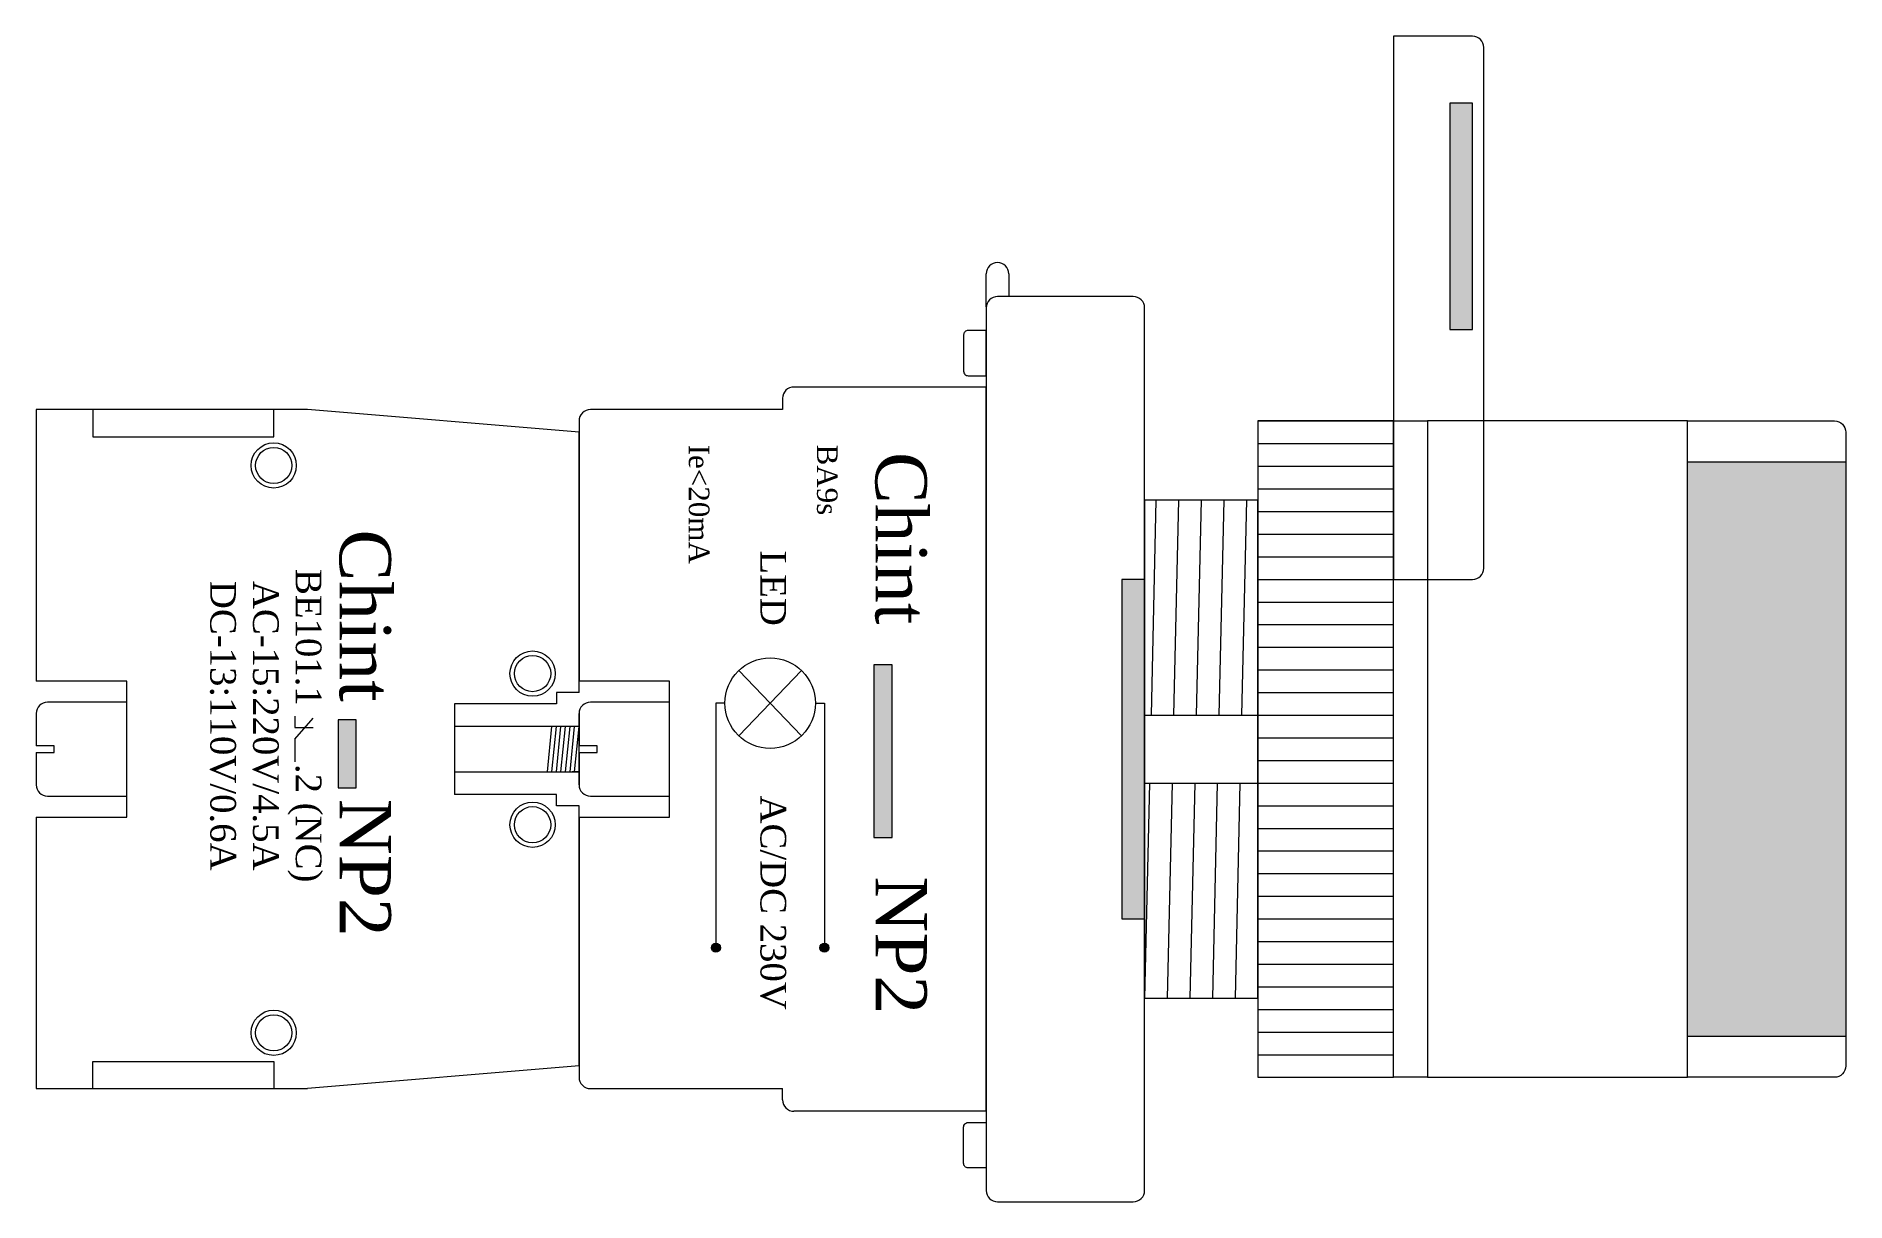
# Model space of a CAD drawing. Header units: millimetres. Extents: x 0 to 80, y 0 to 51.5.
import ezdxf

# ---------------------------------------------------------------- set-up
doc = ezdxf.new("R2010")
doc.units = ezdxf.units.MM
doc.layers.add('1-EMC-ACESS', color=4, linetype='Continuous')
doc.styles.add('ARIAL', font='arial.ttf')

# ---------------------------------------------------------------- blocks, each defined once
blk = doc.blocks.new('NBDD')
at = {"lineweight": 9}
h = blk.add_hatch(color=7, dxfattribs=at)
h.set_gradient(color1=(168, 174, 189), color2=(174, 179, 194), one_color=1, tint=0.72, name='CYLINDER')
h.paths.add_polyline_path([(89309.878, 43562.273), (89310.878, 43562.273), (89310.878, 43572.273), (89309.878, 43572.273)])
h = blk.add_hatch(color=7, dxfattribs=at)
h.set_gradient(color1=(244, 35, 16), color2=(245, 62, 46), one_color=1, tint=0.57, name='INVCYLINDER')
h.paths.add_polyline_path([(89320.378, 43556.437), (89327.378, 43556.437), (89327.378, 43531.037), (89320.378, 43531.037)])
h = blk.add_hatch(color=7, dxfattribs=at)
h.set_gradient(color1=(255, 255, 255), color2=(237, 237, 237), one_color=1, tint=0.93, name='INVCYLINDER')
h.paths.add_polyline_path([(89295.378, 43536.237), (89296.378, 43536.237), (89296.378, 43551.237), (89295.378, 43551.237)])
h = blk.add_hatch(color=7, dxfattribs=at)
h.set_gradient(color1=(255, 255, 255), color2=(237, 237, 237), one_color=1, tint=0.93, name='INVCYLINDER')
h.paths.add_polyline_path([(89284.412, 43547.457), (89284.412, 43539.826), (89285.212, 43539.826), (89285.212, 43547.457)])
h = blk.add_hatch(color=7, dxfattribs=at)
h.set_gradient(color1=(255, 255, 255), color2=(237, 237, 237), one_color=1, tint=0.93, name='INVCYLINDER')
h.paths.add_polyline_path([(89260.722, 43545.029), (89260.722, 43542.029), (89261.522, 43542.029), (89261.522, 43545.029)])
h = blk.add_hatch(color=7, dxfattribs=at)
h.set_gradient(color1=(255, 255, 255), one_color=1, tint=1, name='INVCYLINDER')
edge = h.paths.add_edge_path()
edge.add_arc((89277.425, 43534.964), 0.2, 0, 360)
h = blk.add_hatch(color=7, dxfattribs=at)
h.set_gradient(color1=(255, 255, 255), one_color=1, tint=1, name='INVCYLINDER')
edge = h.paths.add_edge_path()
edge.add_arc((89282.225, 43534.964), 0.2, 0, 360)
at = {"color": 7, "lineweight": 9}
for p, q in [((89310.878, 43575.237), (89307.378, 43575.237)), ((89307.378, 43575.237), (89307.378, 43551.237)), ((89311.378, 43551.737), (89311.378, 43574.737)), ((89289.878, 43565.237), (89289.878, 43565.237)), ((89289.381, 43563.285), (89289.378, 43564.737)), ((89290.378, 43564.737), (89290.378, 43563.737)), ((89280.378, 43559.237), (89280.378, 43558.737)), ((89289.378, 43559.737), (89280.878, 43559.737)), ((89249.878, 43558.737), (89249.878, 43557.537)), ((89257.878, 43557.537), (89257.878, 43558.737)), ((89271.378, 43557.737), (89259.378, 43558.737)), ((89301.378, 43558.237), (89307.378, 43558.237)), ((89249.878, 43557.537), (89257.878, 43557.537)), ((89301.378, 43557.237), (89307.378, 43557.237)), ((89301.378, 43556.237), (89307.378, 43556.237)), ((89301.378, 43555.237), (89307.378, 43555.237)), ((89296.878, 43554.737), (89296.662, 43545.237)), ((89297.878, 43554.737), (89297.662, 43545.237)), ((89298.878, 43554.737), (89298.662, 43545.237)), ((89299.878, 43554.737), (89299.662, 43545.237)), ((89300.878, 43554.737), (89300.662, 43545.237)), ((89301.378, 43554.237), (89307.378, 43554.237)), ((89301.378, 43553.237), (89307.378, 43553.237)), ((89301.378, 43552.237), (89307.378, 43552.237)), ((89301.378, 43551.237), (89307.378, 43551.237)), ((89307.378, 43551.237), (89310.878, 43551.237)), ((89301.378, 43550.237), (89307.378, 43550.237)), ((89301.378, 43549.237), (89307.378, 43549.237)), ((89301.378, 43548.237), (89307.378, 43548.237)), ((89278.438, 43547.211), (89281.211, 43544.328)), ((89281.211, 43547.211), (89278.438, 43544.328)), ((89301.378, 43547.237), (89307.378, 43547.237)), ((89270.378, 43545.737), (89265.878, 43545.737)), ((89265.878, 43545.737), (89265.878, 43541.737)), ((89271.378, 43546.237), (89270.378, 43546.237)), ((89270.378, 43546.237), (89270.378, 43545.737)), ((89277.825, 43545.769), (89277.425, 43545.769)), ((89277.425, 43545.769), (89277.425, 43534.964)), ((89281.825, 43545.769), (89282.225, 43545.769)), ((89282.225, 43545.769), (89282.225, 43534.964)), ((89301.378, 43546.237), (89307.378, 43546.237)), ((89258.817, 43545.195), (89258.817, 43544.695)), ((89258.817, 43544.184), (89259.621, 43545.102)), ((89296.378, 43545.237), (89296.878, 43545.237)), ((89296.378, 43545.237), (89301.378, 43545.237)), ((89301.378, 43545.237), (89307.378, 43545.237)), ((89258.817, 43544.695), (89259.617, 43544.695)), ((89258.817, 43544.184), (89258.817, 43543.173)), ((89269.978, 43542.737), (89270.178, 43544.737)), ((89270.178, 43542.737), (89270.378, 43544.737)), ((89270.378, 43542.737), (89270.578, 43544.737)), ((89270.578, 43542.737), (89270.778, 43544.737)), ((89270.778, 43542.737), (89270.978, 43544.737)), ((89270.978, 43542.737), (89271.178, 43544.737)), ((89271.178, 43542.737), (89271.378, 43544.737)), ((89301.378, 43544.237), (89307.378, 43544.237)), ((89248.178, 43543.887), (89247.378, 43543.887)), ((89247.378, 43543.587), (89248.178, 43543.587)), ((89248.178, 43543.587), (89248.178, 43543.887)), ((89272.178, 43543.887), (89271.378, 43543.887)), ((89271.378, 43543.587), (89272.178, 43543.587)), ((89272.178, 43543.587), (89272.178, 43543.887)), ((89301.378, 43543.237), (89307.378, 43543.237)), ((89271.378, 43542.737), (89271.078, 43542.737)), ((89271.378, 43542.737), (89271.178, 43542.737)), ((89270.378, 43541.737), (89265.878, 43541.737)), ((89270.378, 43541.237), (89270.378, 43541.737)), ((89296.594, 43542.237), (89296.378, 43532.737)), ((89296.378, 43542.237), (89296.878, 43542.237)), ((89296.378, 43542.237), (89301.378, 43542.237)), ((89297.594, 43542.237), (89297.378, 43532.737)), ((89298.594, 43542.237), (89298.378, 43532.737)), ((89299.594, 43542.237), (89299.378, 43532.737)), ((89300.594, 43542.237), (89300.378, 43532.737)), ((89301.378, 43542.237), (89307.378, 43542.237)), ((89271.378, 43541.237), (89270.378, 43541.237)), ((89271.378, 43540.737), (89271.378, 43541.237)), ((89301.378, 43541.237), (89307.378, 43541.237)), ((89301.378, 43540.237), (89307.378, 43540.237)), ((89301.378, 43539.237), (89307.378, 43539.237)), ((89301.378, 43538.237), (89307.378, 43538.237)), ((89301.378, 43537.237), (89307.378, 43537.237)), ((89301.378, 43536.237), (89307.378, 43536.237)), ((89301.378, 43535.237), (89307.378, 43535.237)), ((89301.378, 43534.237), (89307.378, 43534.237)), ((89301.378, 43533.237), (89307.378, 43533.237)), ((89301.378, 43532.237), (89307.378, 43532.237)), ((89301.378, 43531.237), (89307.378, 43531.237)), ((89249.878, 43528.737), (89249.878, 43529.937)), ((89249.878, 43529.937), (89257.878, 43529.937)), ((89257.878, 43529.937), (89257.878, 43528.737)), ((89271.378, 43529.737), (89259.378, 43528.737)), ((89301.378, 43530.237), (89307.378, 43530.237)), ((89301.378, 43529.237), (89307.378, 43529.237)), ((89280.378, 43528.237), (89280.378, 43528.737)), ((89289.378, 43527.737), (89280.878, 43527.737))]:
    blk.add_line(p, q, dxfattribs=at)
for points in [[(89309.878, 43562.273), (89310.878, 43562.273), (89310.878, 43572.273), (89309.878, 43572.273)], [(89301.378, 43529.237), (89307.378, 43529.237), (89307.378, 43558.237), (89301.378, 43558.237)], [(89307.378, 43558.237), (89308.878, 43558.237), (89308.878, 43529.237), (89307.378, 43529.237)], [(89308.878, 43529.237), (89320.378, 43529.237), (89320.378, 43558.237), (89308.878, 43558.237)], [(89320.378, 43556.437), (89327.378, 43556.437), (89327.378, 43531.037), (89320.378, 43531.037)], [(89296.378, 43532.737), (89301.378, 43532.737), (89301.378, 43554.737), (89296.378, 43554.737)], [(89295.378, 43536.237), (89296.378, 43536.237), (89296.378, 43551.237), (89295.378, 43551.237)], [(89284.412, 43547.457), (89284.412, 43539.826), (89285.212, 43539.826), (89285.212, 43547.457)], [(89260.722, 43545.029), (89260.722, 43542.029), (89261.522, 43542.029), (89261.522, 43545.029)], [(89265.878, 43542.737), (89271.378, 43542.737), (89271.378, 43544.737), (89265.878, 43544.737)]]:
    blk.add_lwpolyline(points, close=True, dxfattribs=at)
for points in [[(89289.878, 43523.737), (89295.878, 43523.737, 0.414214), (89296.378, 43524.237), (89296.378, 43563.237, 0.414214), (89295.878, 43563.737), (89289.878, 43563.737, 0.414214), (89289.378, 43563.237), (89289.378, 43524.237, 0.414214)], [(89288.578, 43560.237), (89289.378, 43560.237), (89289.378, 43562.237), (89288.578, 43562.237, 0.414214), (89288.378, 43562.037), (89288.378, 43560.437, 0.414214)], [(89320.378, 43558.237), (89326.878, 43558.237, -0.414214), (89327.378, 43557.737), (89327.378, 43529.737, -0.414214), (89326.878, 43529.237), (89320.378, 43529.237)], [(89288.578, 43527.237), (89289.378, 43527.237), (89289.378, 43525.237), (89288.578, 43525.237, -0.414214), (89288.378, 43525.437), (89288.378, 43527.037, -0.414214)]]:
    blk.add_lwpolyline(points, format="xyb", close=True, dxfattribs=at)
for points in [[(89289.378, 43527.737), (89289.378, 43559.737), (89280.878, 43559.737)], [(89259.378, 43558.737), (89247.378, 43558.737), (89247.378, 43546.737)], [(89271.378, 43546.237), (89271.378, 43557.737)], [(89247.378, 43540.737), (89251.378, 43540.737), (89251.378, 43546.737), (89247.378, 43546.737)], [(89271.378, 43540.737), (89275.378, 43540.737), (89275.378, 43546.737), (89271.378, 43546.737)], [(89247.378, 43545.313), (89247.378, 43543.887)], [(89247.378, 43545.313), (89247.378, 43543.887)], [(89271.378, 43545.313), (89271.378, 43543.887)], [(89271.378, 43542.161), (89271.378, 43545.313)], [(89247.378, 43543.587), (89247.378, 43542.161)], [(89247.378, 43543.587), (89247.378, 43542.161)], [(89271.378, 43543.587), (89271.378, 43542.161)], [(89271.378, 43529.737), (89271.378, 43541.237)], [(89247.378, 43540.737), (89247.378, 43528.737), (89259.378, 43528.737)]]:
    blk.add_lwpolyline(points, dxfattribs=at)
for points in [[(89280.378, 43558.737), (89271.878, 43558.737, 0.414214), (89271.378, 43558.237), (89271.378, 43546.737)], [(89247.378, 43543.587), (89247.378, 43542.161, 0.414214), (89247.878, 43541.661), (89251.378, 43541.661), (89251.378, 43545.813), (89247.878, 43545.813, 0.414214), (89247.378, 43545.313), (89247.378, 43543.887)], [(89271.378, 43543.587), (89271.378, 43542.161, 0.414214), (89271.878, 43541.661), (89275.378, 43541.661), (89275.378, 43545.813), (89271.878, 43545.813, 0.414214), (89271.378, 43545.313), (89271.378, 43543.887)], [(89271.378, 43540.737), (89271.378, 43529.237, 0.414214), (89271.878, 43528.737), (89280.378, 43528.737)]]:
    blk.add_lwpolyline(points, format="xyb", dxfattribs=at)
for centre, radius in [((89257.878, 43556.271), 1), ((89257.878, 43556.271), 0.8), ((89269.324, 43547.076), 1), ((89269.324, 43547.076), 0.8), ((89279.825, 43545.769), 2), ((89269.324, 43540.398), 1), ((89269.324, 43540.398), 0.8), ((89277.425, 43534.964), 0.2), ((89282.225, 43534.964), 0.2), ((89257.878, 43531.203), 1), ((89257.878, 43531.203), 0.8)]:
    blk.add_circle(centre, radius, dxfattribs=at)
for centre, start, end in [((89310.878, 43574.737), 0, 90), ((89289.878, 43564.737), 90, 180), ((89289.878, 43564.737), 0, 90), ((89280.878, 43559.237), 90, 180), ((89310.878, 43551.737), 270, 0), ((89280.878, 43528.237), 180, 270)]:
    blk.add_arc(centre, 0.5, start, end, dxfattribs=at)
at = {"layer": '1-EMC-ACESS', "color": 1, "linetype": 'ByBlock', "lineweight": 9, "attachment_point": 2, "rotation": 270, "style": 'ARIAL'}
for s, insert, char_height, width in [('{\\fTimes New Roman|b0|i0|c0|p18;\\C7;Ie<20mA}', (89277.137, 43554.556), 0.9072, 13.89466), ('{\\fTimes New Roman|b0|i0|c0|p18;\\C7;BA9s}', (89282.807, 43555.631), 0.9072, 13.89466), ('{\\fTimes New Roman|b0|i0|c0|p18;\\C7;Chint             NP2}', (89286.752, 43544.447), 2.268, 34.73666), ('{\\fTimes New Roman|b0|i0|c0|p18;\\C7;Chint     NP2}', (89263.062, 43544.447), 2.268, 34.73666), ('{\\fTimes New Roman|b0|i0|c0|p18;\\C7;LED}', (89280.531, 43550.85), 1.134, 17.36833), ('{\\fTimes New Roman|b0|i0|c0|p18;\\C7;BE101.1      .2 (NC)\\PAC-15:220V/4.5A\\PDC-13:110V/0.6A}', (89259.99, 43544.772), 1.134, 17.36833), ('{\\fTimes New Roman|b0|i0|c0|p18;\\C7;AC/DC 230V}', (89280.531, 43536.953), 1.134, 17.36833)]:
    blk.add_mtext(s, dxfattribs=dict(at, insert=insert, char_height=char_height, width=width))

msp = doc.modelspace()

# ---------------------------------------------------------------- block references
at = {"color": 7, "lineweight": 9}
msp.add_blockref('NBDD', (-89247.378, -43523.737), dxfattribs=at)

doc.saveas('drawing.dxf')
